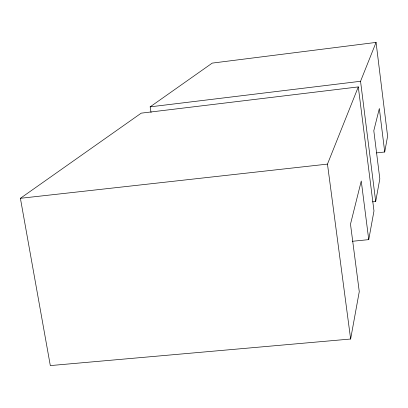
<?xml version="1.0" encoding="UTF-8"?>
<svg xmlns="http://www.w3.org/2000/svg" width="408" height="408" viewBox="0 0 408 408"><rect width="100%" height="100%" fill="white"/><g stroke="black" fill="none" stroke-linecap="round" stroke-linejoin="round"><path stroke-width="0.61" d="M368.745 239.634L373.978 210.941L358.295 86.909L141.229 113.149L20.4 198.308L50.312 365.588L350.635 339.022L359.27 291.628L350.492 224.176L361.259 181.004L368.745 239.634L352.262 241.296M372.524 201.853L375.692 201.516L379.822 178.857L373.805 130.703L379.338 108.518L384.719 151.995L376.482 152.918M384.719 151.995L387.6 136.185L376.064 42.412L212.231 63.107L150.159 106.855L151.047 112.496M350.635 339.022L327.471 164.108L358.295 86.909M375.692 201.516L360.545 81.279L376.064 42.412M150.159 106.855L360.545 81.279M20.4 198.308L327.471 164.108"/></g></svg>
